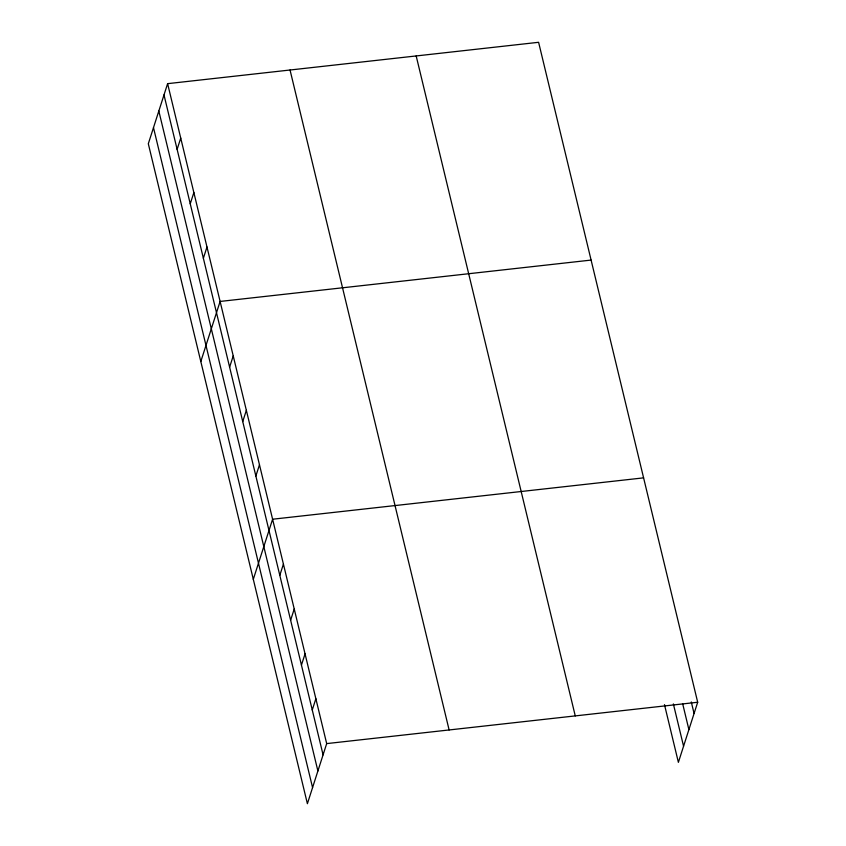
<?xml version="1.0" encoding="UTF-8"?>
<svg xmlns="http://www.w3.org/2000/svg" width="846" height="846" viewBox="0 0 846 846"><rect width="100%" height="100%" fill="white"/><g stroke="black" fill="none" stroke-linecap="round" stroke-linejoin="round"><path stroke-width="1.27" d="M167.614 83.659L148.314 143.746L307.394 803.7L326.683 743.602L167.614 83.659L538.606 42.3L697.686 702.254L678.386 762.341L664.48 704.644M177.121 149.351L180.737 138.099M190.244 203.801L193.861 192.55M203.368 258.242L206.984 246.99M200.809 361.538L220.108 301.44L591.1 260.082M229.615 367.132L233.232 355.88M242.739 421.583L246.355 410.331M255.862 476.023L259.479 464.771M253.303 579.32L272.602 519.222L643.595 477.863M279.804 575.354L283.421 564.092M290.622 620.224L294.239 608.972M301.44 665.104L305.057 653.852M312.259 709.984L315.875 698.722M326.683 743.602L697.686 702.254M691.288 701.958L694.069 713.506M682.722 703.978L688.898 729.622M673.363 703.914L683.568 746.225M416.179 55.942L575.259 715.896M290.041 70.007L449.12 729.961M163.997 94.911L323.077 754.854M158.826 111.027L317.895 770.97M153.486 127.63L312.565 787.584"/></g></svg>
